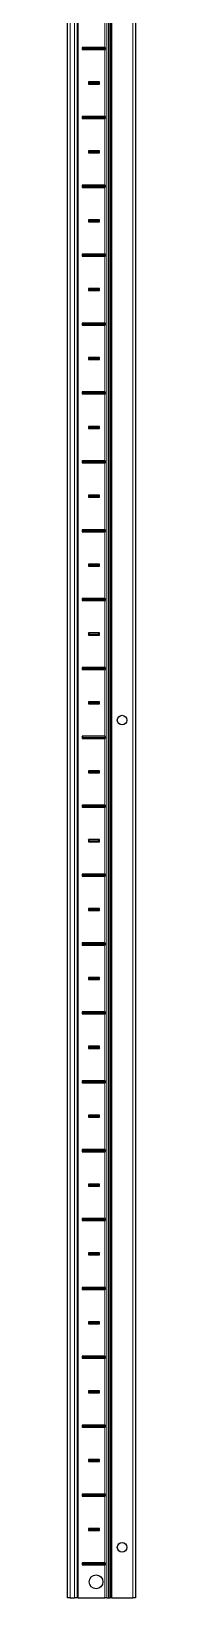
# Model space of a CAD drawing. Header units: millimetres. Extents: x -199 to 5225, y -2247 to 1507.
# Drawn here: x 814 to 863, y -852 to 285 of the extents above; entities that cross this region are included whole.
import ezdxf

# ---------------------------------------------------------------- set-up
doc = ezdxf.new("R2010")
doc.units = ezdxf.units.MM

msp = doc.modelspace()

# ---------------------------------------------------------------- linework, layer by layer
at = {"color": 7, "linetype": 'Continuous', "lineweight": 25}
for p, q in [((813.68, -851.79), (813.68, 1047.21)), ((820.88, 1047.21), (820.88, -851.79)), ((843.55, 1047.21), (843.55, -851.79)), ((843.58, 1047.21), (843.58, -851.79)), ((845.38, 1047.21), (845.38, -851.79)), ((863.38, 1047.21), (863.38, -851.79)), ((840.93, 273.46), (824.53, 273.46)), ((824.53, 273.46), (824.53, 271.96)), ((825.28, 272.71), (824.53, 273.46)), ((840.78, 272.71), (841.42, 273.35)), ((841.42, 272.06), (841.42, 273.35)), ((825.28, 272.71), (824.53, 271.96)), ((824.53, 271.96), (840.93, 271.96)), ((825.28, 272.71), (840.78, 272.71)), ((840.78, 272.71), (841.42, 272.06)), ((837.03, 248.46), (829.03, 248.46)), ((829.03, 248.46), (829.03, 246.96)), ((829.78, 247.71), (829.03, 248.46)), ((829.78, 247.71), (829.03, 246.96)), ((829.03, 246.96), (837.03, 246.96)), ((829.78, 247.71), (836.28, 247.71)), ((836.28, 247.71), (837.03, 248.46)), ((836.28, 247.71), (837.03, 246.96)), ((837.03, 246.96), (837.03, 248.46)), ((840.93, 223.46), (824.53, 223.46)), ((824.53, 223.46), (824.53, 221.96)), ((825.28, 222.71), (824.53, 223.46)), ((825.28, 222.71), (824.53, 221.96)), ((824.53, 221.96), (840.93, 221.96)), ((825.28, 222.71), (840.78, 222.71)), ((840.78, 222.71), (841.42, 223.35)), ((840.78, 222.71), (841.42, 222.06)), ((841.42, 222.06), (841.42, 223.35)), ((837.03, 198.46), (829.03, 198.46)), ((829.03, 198.46), (829.03, 196.96)), ((829.78, 197.71), (829.03, 198.46)), ((829.78, 197.71), (829.03, 196.96)), ((829.03, 196.96), (837.03, 196.96)), ((829.78, 197.71), (836.28, 197.71)), ((836.28, 197.71), (837.03, 198.46)), ((836.28, 197.71), (837.03, 196.96)), ((837.03, 196.96), (837.03, 198.46)), ((840.93, 173.46), (824.53, 173.46)), ((824.53, 173.46), (824.53, 171.96)), ((825.28, 172.71), (824.53, 173.46)), ((825.28, 172.71), (824.53, 171.96)), ((824.53, 171.96), (840.93, 171.96)), ((825.28, 172.71), (840.78, 172.71)), ((840.78, 172.71), (841.42, 173.35)), ((840.78, 172.71), (841.42, 172.06)), ((841.42, 172.06), (841.42, 173.35)), ((837.03, 148.46), (829.03, 148.46)), ((829.03, 148.46), (829.03, 146.96)), ((829.78, 147.71), (829.03, 148.46)), ((836.28, 147.71), (837.03, 148.46)), ((837.03, 146.96), (837.03, 148.46)), ((829.78, 147.71), (829.03, 146.96)), ((829.03, 146.96), (837.03, 146.96)), ((829.78, 147.71), (836.28, 147.71)), ((836.28, 147.71), (837.03, 146.96)), ((840.93, 123.46), (824.53, 123.46)), ((824.53, 123.46), (824.53, 121.96)), ((825.28, 122.71), (824.53, 123.46)), ((825.28, 122.71), (824.53, 121.96)), ((824.53, 121.96), (840.93, 121.96)), ((825.28, 122.71), (840.78, 122.71)), ((840.78, 122.71), (841.42, 123.35)), ((840.78, 122.71), (841.42, 122.06)), ((841.42, 122.06), (841.42, 123.35)), ((837.03, 98.46), (829.03, 98.46)), ((829.03, 98.46), (829.03, 96.96)), ((829.78, 97.71), (829.03, 98.46)), ((829.78, 97.71), (829.03, 96.96)), ((829.03, 96.96), (837.03, 96.96)), ((829.78, 97.71), (836.28, 97.71)), ((836.28, 97.71), (837.03, 98.46)), ((836.28, 97.71), (837.03, 96.96)), ((837.03, 96.96), (837.03, 98.46)), ((840.93, 73.46), (824.53, 73.46)), ((824.53, 73.46), (824.53, 71.96)), ((825.28, 72.71), (824.53, 73.46)), ((825.28, 72.71), (824.53, 71.96)), ((824.53, 71.96), (840.93, 71.96)), ((825.28, 72.71), (840.78, 72.71)), ((840.78, 72.71), (841.42, 73.35)), ((840.78, 72.71), (841.42, 72.06)), ((841.42, 72.06), (841.42, 73.35)), ((837.03, 48.46), (829.03, 48.46)), ((829.03, 48.46), (829.03, 46.96)), ((829.78, 47.71), (829.03, 48.46)), ((829.78, 47.71), (829.03, 46.96)), ((829.03, 46.96), (837.03, 46.96)), ((829.78, 47.71), (836.28, 47.71)), ((836.28, 47.71), (837.03, 48.46)), ((836.28, 47.71), (837.03, 46.96)), ((837.03, 46.96), (837.03, 48.46)), ((840.93, 23.46), (824.53, 23.46)), ((824.53, 23.46), (824.53, 21.96)), ((825.28, 22.71), (824.53, 23.46)), ((840.78, 22.71), (841.42, 23.35)), ((841.42, 22.06), (841.42, 23.35)), ((825.28, 22.71), (824.53, 21.96)), ((824.53, 21.96), (840.93, 21.96)), ((825.28, 22.71), (840.78, 22.71)), ((840.78, 22.71), (841.42, 22.06)), ((837.03, -1.54), (829.03, -1.54)), ((829.03, -1.54), (829.03, -3.04)), ((829.78, -2.29), (829.03, -1.54)), ((829.78, -2.29), (829.03, -3.04)), ((829.03, -3.04), (837.03, -3.04)), ((829.78, -2.29), (836.28, -2.29)), ((836.28, -2.29), (837.03, -1.54)), ((836.28, -2.29), (837.03, -3.04)), ((837.03, -3.04), (837.03, -1.54)), ((840.93, -26.54), (824.53, -26.54)), ((824.53, -26.54), (824.53, -28.04)), ((825.28, -27.29), (824.53, -26.54)), ((825.28, -27.29), (824.53, -28.04)), ((824.53, -28.04), (840.93, -28.04)), ((825.28, -27.29), (840.78, -27.29)), ((840.78, -27.29), (841.42, -26.65)), ((840.78, -27.29), (841.42, -27.94)), ((841.42, -27.94), (841.42, -26.65)), ((837.03, -51.54), (829.03, -51.54)), ((829.03, -51.54), (829.03, -53.04)), ((829.78, -52.29), (829.03, -51.54)), ((829.78, -52.29), (829.03, -53.04)), ((829.03, -53.04), (837.03, -53.04)), ((829.78, -52.29), (836.28, -52.29)), ((836.28, -52.29), (837.03, -51.54)), ((836.28, -52.29), (837.03, -53.04)), ((837.03, -53.04), (837.03, -51.54)), ((840.93, -76.54), (824.53, -76.54)), ((824.53, -76.54), (824.53, -78.04)), ((825.28, -77.29), (824.53, -76.54)), ((825.28, -77.29), (824.53, -78.04)), ((824.53, -78.04), (840.93, -78.04)), ((825.28, -77.29), (840.78, -77.29)), ((840.78, -77.29), (841.42, -76.65)), ((840.78, -77.29), (841.42, -77.94)), ((841.42, -77.94), (841.42, -76.65)), ((837.03, -101.54), (829.03, -101.54)), ((829.03, -101.54), (829.03, -103.04)), ((829.78, -102.29), (829.03, -101.54)), ((829.78, -102.29), (829.03, -103.04)), ((829.78, -102.29), (836.28, -102.29)), ((836.28, -102.29), (837.03, -101.54)), ((836.28, -102.29), (837.03, -103.04)), ((837.03, -103.04), (837.03, -101.54)), ((829.03, -103.04), (837.03, -103.04)), ((840.93, -126.54), (824.53, -126.54)), ((824.53, -126.54), (824.53, -128.04)), ((825.28, -127.29), (824.53, -126.54)), ((825.28, -127.29), (824.53, -128.04)), ((824.53, -128.04), (840.93, -128.04)), ((825.28, -127.29), (840.78, -127.29)), ((840.78, -127.29), (841.42, -126.65)), ((840.78, -127.29), (841.42, -127.94)), ((841.42, -127.94), (841.42, -126.65)), ((837.03, -151.54), (829.03, -151.54)), ((829.03, -151.54), (829.03, -153.04)), ((829.78, -152.29), (829.03, -151.54)), ((829.78, -152.29), (829.03, -153.04)), ((829.03, -153.04), (837.03, -153.04)), ((829.78, -152.29), (836.28, -152.29)), ((836.28, -152.29), (837.03, -151.54)), ((836.28, -152.29), (837.03, -153.04)), ((837.03, -153.04), (837.03, -151.54)), ((840.93, -176.54), (824.53, -176.54)), ((824.53, -176.54), (824.53, -178.04)), ((825.28, -177.29), (824.53, -176.54)), ((825.28, -177.29), (824.53, -178.04)), ((824.53, -178.04), (840.93, -178.04)), ((825.28, -177.29), (840.78, -177.29)), ((840.78, -177.29), (841.42, -176.65)), ((840.78, -177.29), (841.42, -177.94)), ((841.42, -177.94), (841.42, -176.65)), ((837.03, -201.54), (829.03, -201.54)), ((829.03, -201.54), (829.03, -203.04)), ((829.78, -202.29), (829.03, -201.54)), ((829.78, -202.29), (829.03, -203.04)), ((829.03, -203.04), (837.03, -203.04)), ((829.78, -202.29), (836.28, -202.29)), ((836.28, -202.29), (837.03, -201.54)), ((836.28, -202.29), (837.03, -203.04)), ((837.03, -203.04), (837.03, -201.54)), ((840.93, -226.54), (824.53, -226.54)), ((824.53, -226.54), (824.53, -228.04)), ((825.28, -227.29), (824.53, -226.54)), ((825.28, -227.29), (824.53, -228.04)), ((825.28, -227.29), (840.78, -227.29)), ((840.78, -227.29), (841.42, -226.65)), ((840.78, -227.29), (841.42, -227.94)), ((841.42, -227.94), (841.42, -226.65)), ((824.53, -228.04), (840.93, -228.04)), ((837.03, -251.54), (829.03, -251.54)), ((829.03, -251.54), (829.03, -253.04)), ((829.78, -252.29), (829.03, -251.54)), ((829.78, -252.29), (829.03, -253.04)), ((829.03, -253.04), (837.03, -253.04)), ((829.78, -252.29), (836.28, -252.29)), ((836.28, -252.29), (837.03, -251.54)), ((836.28, -252.29), (837.03, -253.04)), ((837.03, -253.04), (837.03, -251.54)), ((840.93, -276.54), (824.53, -276.54)), ((824.53, -276.54), (824.53, -278.04)), ((825.28, -277.29), (824.53, -276.54)), ((825.28, -277.29), (824.53, -278.04)), ((824.53, -278.04), (840.93, -278.04)), ((825.28, -277.29), (840.78, -277.29)), ((840.78, -277.29), (841.42, -276.65)), ((840.78, -277.29), (841.42, -277.94)), ((841.42, -277.94), (841.42, -276.65)), ((837.03, -301.54), (829.03, -301.54)), ((829.03, -301.54), (829.03, -303.04)), ((829.78, -302.29), (829.03, -301.54)), ((829.78, -302.29), (829.03, -303.04)), ((829.03, -303.04), (837.03, -303.04)), ((829.78, -302.29), (836.28, -302.29)), ((836.28, -302.29), (837.03, -301.54)), ((836.28, -302.29), (837.03, -303.04)), ((837.03, -303.04), (837.03, -301.54)), ((840.93, -326.54), (824.53, -326.54)), ((824.53, -326.54), (824.53, -328.04)), ((825.28, -327.29), (824.53, -326.54)), ((825.28, -327.29), (824.53, -328.04)), ((824.53, -328.04), (840.93, -328.04)), ((825.28, -327.29), (840.78, -327.29)), ((840.78, -327.29), (841.42, -326.65)), ((840.78, -327.29), (841.42, -327.94)), ((841.42, -327.94), (841.42, -326.65)), ((837.03, -351.54), (829.03, -351.54)), ((829.03, -351.54), (829.03, -353.04)), ((829.78, -352.29), (829.03, -351.54)), ((829.78, -352.29), (829.03, -353.04)), ((829.78, -352.29), (836.28, -352.29)), ((836.28, -352.29), (837.03, -351.54)), ((836.28, -352.29), (837.03, -353.04)), ((837.03, -353.04), (837.03, -351.54)), ((829.03, -353.04), (837.03, -353.04)), ((840.93, -376.54), (824.53, -376.54)), ((824.53, -376.54), (824.53, -378.04)), ((825.28, -377.29), (824.53, -376.54)), ((825.28, -377.29), (824.53, -378.04)), ((824.53, -378.04), (840.93, -378.04)), ((825.28, -377.29), (840.78, -377.29)), ((840.78, -377.29), (841.42, -376.65)), ((840.78, -377.29), (841.42, -377.94)), ((841.42, -377.94), (841.42, -376.65)), ((837.03, -401.54), (829.03, -401.54)), ((829.03, -401.54), (829.03, -403.04)), ((829.78, -402.29), (829.03, -401.54)), ((829.78, -402.29), (829.03, -403.04)), ((829.03, -403.04), (837.03, -403.04)), ((829.78, -402.29), (836.28, -402.29)), ((836.28, -402.29), (837.03, -401.54)), ((836.28, -402.29), (837.03, -403.04)), ((837.03, -403.04), (837.03, -401.54)), ((840.93, -426.54), (824.53, -426.54)), ((824.53, -426.54), (824.53, -428.04)), ((825.28, -427.29), (824.53, -426.54)), ((825.28, -427.29), (824.53, -428.04)), ((824.53, -428.04), (840.93, -428.04)), ((825.28, -427.29), (840.78, -427.29)), ((840.78, -427.29), (841.42, -426.65)), ((840.78, -427.29), (841.42, -427.94)), ((841.42, -427.94), (841.42, -426.65)), ((837.03, -451.54), (829.03, -451.54)), ((829.03, -451.54), (829.03, -453.04)), ((829.78, -452.29), (829.03, -451.54)), ((829.78, -452.29), (829.03, -453.04)), ((829.03, -453.04), (837.03, -453.04)), ((829.78, -452.29), (836.28, -452.29)), ((836.28, -452.29), (837.03, -451.54)), ((836.28, -452.29), (837.03, -453.04)), ((837.03, -453.04), (837.03, -451.54)), ((840.93, -476.54), (824.53, -476.54)), ((824.53, -476.54), (824.53, -478.04)), ((825.28, -477.29), (824.53, -476.54)), ((825.28, -477.29), (824.53, -478.04)), ((825.28, -477.29), (840.78, -477.29)), ((840.78, -477.29), (841.42, -476.65)), ((840.78, -477.29), (841.42, -477.94)), ((841.42, -477.94), (841.42, -476.65)), ((824.53, -478.04), (840.93, -478.04)), ((837.03, -501.54), (829.03, -501.54)), ((829.03, -501.54), (829.03, -503.04)), ((829.78, -502.29), (829.03, -501.54)), ((829.78, -502.29), (829.03, -503.04)), ((829.03, -503.04), (837.03, -503.04)), ((829.78, -502.29), (836.28, -502.29)), ((836.28, -502.29), (837.03, -501.54)), ((836.28, -502.29), (837.03, -503.04)), ((837.03, -503.04), (837.03, -501.54)), ((840.93, -526.54), (824.53, -526.54)), ((824.53, -526.54), (824.53, -528.04)), ((825.28, -527.29), (824.53, -526.54)), ((825.28, -527.29), (824.53, -528.04)), ((824.53, -528.04), (840.93, -528.04)), ((825.28, -527.29), (840.78, -527.29)), ((840.78, -527.29), (841.42, -526.65)), ((840.78, -527.29), (841.42, -527.94)), ((841.42, -527.94), (841.42, -526.65)), ((837.03, -551.54), (829.03, -551.54)), ((829.03, -551.54), (829.03, -553.04)), ((829.78, -552.29), (829.03, -551.54)), ((829.78, -552.29), (829.03, -553.04)), ((829.03, -553.04), (837.03, -553.04)), ((829.78, -552.29), (836.28, -552.29)), ((836.28, -552.29), (837.03, -551.54)), ((836.28, -552.29), (837.03, -553.04)), ((837.03, -553.04), (837.03, -551.54)), ((840.93, -576.54), (824.53, -576.54)), ((824.53, -576.54), (824.53, -578.04)), ((825.28, -577.29), (824.53, -576.54)), ((825.28, -577.29), (824.53, -578.04)), ((824.53, -578.04), (840.93, -578.04)), ((825.28, -577.29), (840.78, -577.29)), ((840.78, -577.29), (841.42, -576.65)), ((840.78, -577.29), (841.42, -577.94)), ((841.42, -577.94), (841.42, -576.65)), ((837.03, -601.54), (829.03, -601.54)), ((829.03, -601.54), (829.03, -603.04)), ((829.78, -602.29), (829.03, -601.54)), ((829.78, -602.29), (829.03, -603.04)), ((829.78, -602.29), (836.28, -602.29)), ((836.28, -602.29), (837.03, -601.54)), ((836.28, -602.29), (837.03, -603.04)), ((837.03, -603.04), (837.03, -601.54)), ((829.03, -603.04), (837.03, -603.04)), ((840.93, -626.54), (824.53, -626.54)), ((824.53, -626.54), (824.53, -628.04)), ((825.28, -627.29), (824.53, -626.54)), ((825.28, -627.29), (824.53, -628.04)), ((824.53, -628.04), (840.93, -628.04)), ((825.28, -627.29), (840.78, -627.29)), ((840.78, -627.29), (841.42, -626.65)), ((840.78, -627.29), (841.42, -627.94)), ((841.42, -627.94), (841.42, -626.65)), ((837.03, -651.54), (829.03, -651.54)), ((829.03, -651.54), (829.03, -653.04)), ((829.78, -652.29), (829.03, -651.54)), ((829.78, -652.29), (829.03, -653.04)), ((829.03, -653.04), (837.03, -653.04)), ((829.78, -652.29), (836.28, -652.29)), ((836.28, -652.29), (837.03, -651.54)), ((836.28, -652.29), (837.03, -653.04)), ((837.03, -653.04), (837.03, -651.54)), ((840.93, -676.54), (824.53, -676.54)), ((824.53, -676.54), (824.53, -678.04)), ((825.28, -677.29), (824.53, -676.54)), ((825.28, -677.29), (824.53, -678.04)), ((824.53, -678.04), (840.93, -678.04)), ((825.28, -677.29), (840.78, -677.29)), ((840.78, -677.29), (841.42, -676.65)), ((840.78, -677.29), (841.42, -677.94)), ((841.42, -677.94), (841.42, -676.65)), ((837.03, -701.54), (829.03, -701.54)), ((829.03, -701.54), (829.03, -703.04)), ((829.78, -702.29), (829.03, -701.54)), ((829.78, -702.29), (829.03, -703.04)), ((829.03, -703.04), (837.03, -703.04)), ((829.78, -702.29), (836.28, -702.29)), ((836.28, -702.29), (837.03, -701.54)), ((836.28, -702.29), (837.03, -703.04)), ((837.03, -703.04), (837.03, -701.54)), ((840.93, -726.54), (824.53, -726.54)), ((824.53, -726.54), (824.53, -728.04)), ((825.28, -727.29), (824.53, -726.54)), ((825.28, -727.29), (824.53, -728.04)), ((825.28, -727.29), (840.78, -727.29)), ((840.78, -727.29), (841.42, -726.65)), ((840.78, -727.29), (841.42, -727.94)), ((841.42, -727.94), (841.42, -726.65)), ((824.53, -728.04), (840.93, -728.04)), ((829.03, -751.54), (829.03, -753.04)), ((837.03, -751.54), (829.03, -751.54)), ((829.78, -752.29), (829.03, -751.54)), ((829.78, -752.29), (829.03, -753.04)), ((829.03, -753.04), (837.03, -753.04)), ((829.78, -752.29), (836.28, -752.29)), ((836.28, -752.29), (837.03, -751.54)), ((836.28, -752.29), (837.03, -753.04)), ((837.03, -753.04), (837.03, -751.54)), ((840.93, -776.54), (824.53, -776.54)), ((824.53, -776.54), (824.53, -778.04)), ((825.28, -777.29), (824.53, -776.54)), ((825.28, -777.29), (824.53, -778.04)), ((824.53, -778.04), (840.93, -778.04)), ((825.28, -777.29), (840.78, -777.29)), ((840.78, -777.29), (841.42, -776.65)), ((840.78, -777.29), (841.42, -777.94)), ((841.42, -777.94), (841.42, -776.65)), ((829.03, -801.54), (829.03, -803.04)), ((837.03, -801.54), (829.03, -801.54)), ((829.78, -802.29), (829.03, -801.54)), ((829.78, -802.29), (829.03, -803.04)), ((829.03, -803.04), (837.03, -803.04)), ((829.78, -802.29), (836.28, -802.29)), ((836.28, -802.29), (837.03, -801.54)), ((836.28, -802.29), (837.03, -803.04)), ((837.03, -803.04), (837.03, -801.54)), ((840.93, -826.54), (824.53, -826.54)), ((824.53, -826.54), (824.53, -828.04)), ((825.28, -827.29), (824.53, -826.54)), ((825.28, -827.29), (824.53, -828.04)), ((824.53, -828.04), (840.93, -828.04)), ((825.28, -827.29), (840.78, -827.29)), ((840.78, -827.29), (841.42, -826.65)), ((840.78, -827.29), (841.42, -827.94)), ((841.42, -827.94), (841.42, -826.65)), ((815.68, -851.79), (813.68, -851.79)), ((815.68, -851.79), (818.88, -851.79)), ((820.88, -851.79), (818.88, -851.79)), ((821.53, -851.79), (820.88, -851.79)), ((821.53, -851.79), (840.93, -851.79)), ((842.34, -851.79), (840.93, -851.79)), ((842.34, -851.79), (843.55, -851.79)), ((843.55, -851.79), (843.58, -851.79)), ((843.58, -851.79), (844.79, -851.79)), ((845.38, -851.79), (844.79, -851.79)), ((846.03, -851.79), (845.38, -851.79)), ((846.03, -851.79), (861.38, -851.79)), ((863.38, -851.79), (861.38, -851.79))]:
    msp.add_line(p, q, dxfattribs=at)
at = {"color": 8, "linetype": 'Continuous', "lineweight": 18}
for p, q in [((815.68, 1047.21), (815.68, -851.79)), ((818.88, -851.79), (818.88, 1047.21)), ((821.53, 1047.21), (821.53, -851.79)), ((842.34, 1047.21), (842.34, -851.79)), ((844.79, -851.79), (844.79, 1047.21)), ((846.03, 1047.21), (846.03, -851.79)), ((861.38, -851.79), (861.38, 1047.21)), ((840.93, 273.46), (840.93, 321.96)), ((840.93, 223.46), (840.93, 271.96)), ((840.93, 173.46), (840.93, 221.96)), ((840.93, 123.46), (840.93, 171.96)), ((840.93, 73.46), (840.93, 121.96)), ((840.93, 23.46), (840.93, 71.96)), ((840.93, -26.54), (840.93, 21.96)), ((840.93, -76.54), (840.93, -28.04)), ((840.93, -126.54), (840.93, -78.04)), ((840.93, -176.54), (840.93, -128.04)), ((840.93, -226.54), (840.93, -178.04)), ((840.93, -276.54), (840.93, -228.04)), ((840.93, -326.54), (840.93, -278.04)), ((840.93, -376.54), (840.93, -328.04)), ((840.93, -426.54), (840.93, -378.04)), ((840.93, -476.54), (840.93, -428.04)), ((840.93, -526.54), (840.93, -478.04)), ((840.93, -576.54), (840.93, -528.04)), ((840.93, -626.54), (840.93, -578.04)), ((840.93, -676.54), (840.93, -628.04)), ((840.93, -726.54), (840.93, -678.04)), ((840.93, -776.54), (840.93, -728.04)), ((840.93, -826.54), (840.93, -778.04)), ((840.93, -851.79), (840.93, -828.04))]:
    msp.add_line(p, q, dxfattribs=at)
at = {"color": 7, "linetype": 'Continuous', "lineweight": 25}
for centre, radius in [((853.53, -214.79), 3.5), ((853.53, -815.29), 3.5), ((834.53, -840.29), 5)]:
    msp.add_circle(centre, radius, dxfattribs=at)
for centre, start_param, end_param in [((840.93, 269.99), 6.0349159, 6.2831853), ((840.93, 275.42), 3.1415927, 3.389862), ((840.93, 219.99), 6.0349159, 6.2831853), ((840.93, 225.42), 3.1415927, 3.389862), ((840.93, 169.99), 6.0349159, 6.2831853), ((840.93, 175.42), 3.1415927, 3.389862), ((840.93, 119.99), 6.0349159, 6.2831853), ((840.93, 125.42), 3.1415927, 3.389862), ((840.93, 69.99), 6.0349159, 6.2831853), ((840.93, 75.42), 3.1415927, 3.389862), ((840.93, 19.99), 6.0349159, 6.2831853), ((840.93, 25.42), 3.1415927, 3.389862), ((840.93, -30.01), 6.0349159, 6.2831853), ((840.93, -24.58), 3.1415927, 3.389862), ((840.93, -80.01), 6.0349159, 6.2831853), ((840.93, -74.58), 3.1415927, 3.389862), ((840.93, -130.01), 6.0349159, 6.2831853), ((840.93, -124.58), 3.1415927, 3.389862), ((840.93, -180.01), 6.0349159, 6.2831853), ((840.93, -174.58), 3.1415927, 3.389862), ((840.93, -230.01), 6.0349159, 6.2831853), ((840.93, -224.58), 3.1415927, 3.389862), ((840.93, -280.01), 6.0349159, 6.2831853), ((840.93, -274.58), 3.1415927, 3.389862), ((840.93, -330.01), 6.0349159, 6.2831853), ((840.93, -324.58), 3.1415927, 3.389862), ((840.93, -380.01), 6.0349159, 6.2831853), ((840.93, -374.58), 3.1415927, 3.389862), ((840.93, -430.01), 6.0349159, 6.2831853), ((840.93, -424.58), 3.1415927, 3.389862), ((840.93, -480.01), 6.0349159, 6.2831853), ((840.93, -474.58), 3.1415927, 3.389862), ((840.93, -530.01), 6.0349159, 6.2831853), ((840.93, -524.58), 3.1415927, 3.389862), ((840.93, -580.01), 6.0349159, 6.2831853), ((840.93, -574.58), 3.1415927, 3.389862), ((840.93, -630.01), 6.0349159, 6.2831853), ((840.93, -624.58), 3.1415927, 3.389862), ((840.93, -680.01), 6.0349159, 6.2831853), ((840.93, -674.58), 3.1415927, 3.389862), ((840.93, -730.01), 6.0349159, 6.2831853), ((840.93, -724.58), 3.1415927, 3.389862), ((840.93, -780.01), 6.0349159, 6.2831853), ((840.93, -774.58), 3.1415927, 3.389862), ((840.93, -830.01), 6.0349159, 6.2831853), ((840.93, -824.58), 3.1415927, 3.389862)]:
    msp.add_ellipse(centre, major_axis=(0, 3.46), ratio=0.5773503, start_param=start_param, end_param=end_param, dxfattribs=at)

doc.saveas('drawing.dxf')
